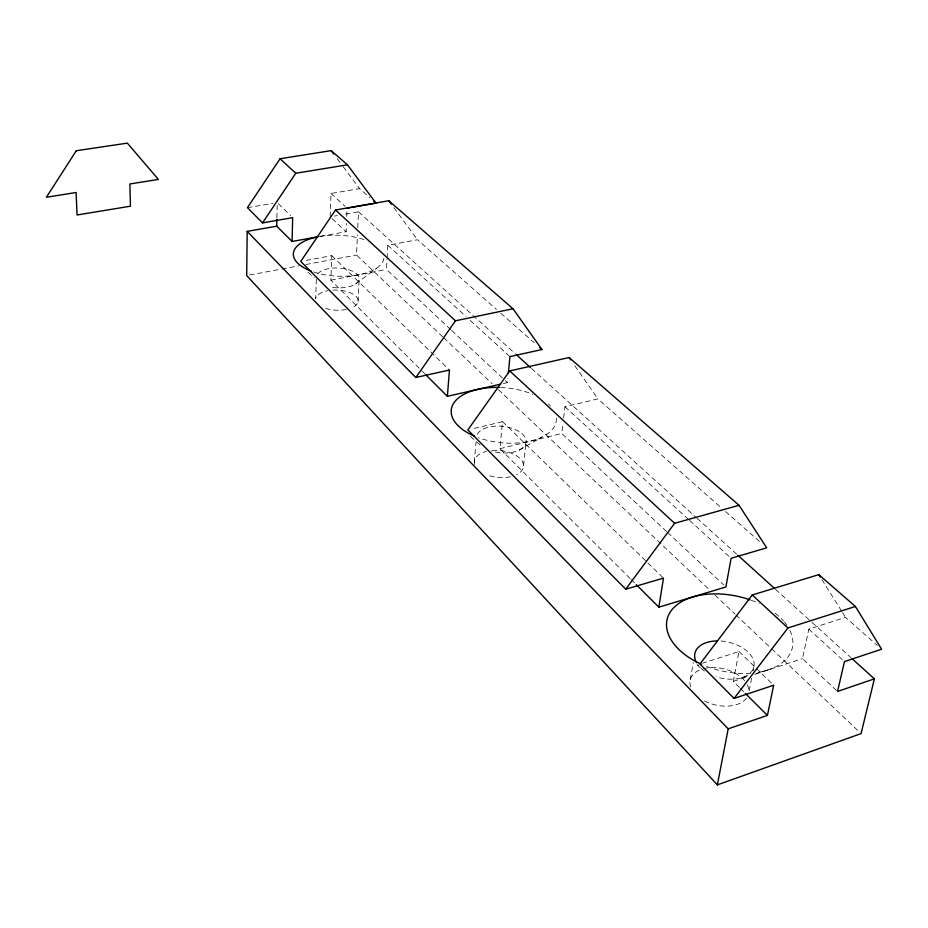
<?xml version="1.0" encoding="UTF-8"?>
<svg xmlns="http://www.w3.org/2000/svg" width="928" height="928" viewBox="0 0 928 928"><rect width="100%" height="100%" fill="white"/><g stroke="black" fill="none" stroke-linecap="round" stroke-linejoin="round"><path stroke-width="0.7" stroke-dasharray="4.64 3.48" d="M276.915 217.86L277.17 205.39M316.332 279.189L315.682 298.63A21.286 10.069 2.4 0 1 327.7 290.754M330.159 216.804L331.029 193.488L359.565 188.651L369.82 197.699M424.896 373.903L330.855 280.14L331.795 255.664L303.584 260.896M320.694 236.304L346.121 231.722L346.469 223.404M346.759 216.479L347.06 209.542M442.702 336.806L356.514 255.061L357.442 234.888M357.767 227.673L358.498 211.828L342.919 214.565M358.115 301.461L359.159 279.247M450.614 329.475L386.466 269.468L387.022 259.504M387.104 258.077L387.811 245.259L417.496 239.749L496.48 309.442M474.289 462.109L476.087 442.006M630.135 578.538L499.914 448.7L502.547 421.66L472.016 428.956M503.347 383.531L507.407 382.603L507.813 378.496M523.543 465.485L526.13 441.09M666.606 531.524L561.8 433.492L562.971 423.644M563.632 418.018L564.955 406.766L597.887 398.901L721.253 507.744M690.304 679.609L693.274 662.72M739.303 687.393L733.282 681.384L739.001 651.526L702.658 663.184M749.151 690.757L751.668 678.055M753.072 670.99L753.907 666.756M836.534 690.478L802.488 658.625L808.833 629.126L845.512 617.364L877.354 645.447M355.61 284.014L376.64 268.192M519.135 450.126L541.917 437.076M733.282 681.384L746.715 676.964M754.789 674.308L802.488 658.625M742.296 677.521L747.759 675.92M755.949 673.508L768.233 669.888M499.914 448.7L561.8 433.492M330.855 280.14L386.466 269.468M249.516 275.036L280.488 269.248M281.903 268.992L298.793 265.837M305.834 264.515L356.514 255.061M334.416 216.05L337.247 215.551M247.451 207.663L272.971 203.336M697.09 664.831L700.257 667.534M470.357 436.415L475.577 440.986M476.621 441.89L479.753 444.64A24.928 13.305 5.8 0 0 481.562 446.229M500.807 313.258L534.354 342.85M725.58 511.56L761.296 543.066M307.945 272.252L314.221 277.82M358.498 211.828L515.411 353.881M531.535 368.474L695.977 517.337M697.044 518.311L736.809 554.318M775.506 589.338L810.968 621.447M812.046 622.421L850.732 657.453M331.029 193.488L345.1 206.329M387.811 245.259L466.018 316.564M470.31 320.473L509.948 356.619M564.955 406.766L688.518 519.425M689.585 520.399L731.125 558.273M808.833 629.126L842.357 659.68M332.154 218.672L346.121 231.722M451.669 330.461L504.252 379.656M505.308 380.631L507.407 382.603M667.661 532.51L723.77 585M443.758 337.804L492.107 383.67M498.417 389.656L709.688 590.046M714.943 595.034L734.918 613.976M735.974 614.962L770.658 647.872M771.713 648.869L858.957 731.612M278.249 203.615L290.615 215.632M331.795 255.664L449.442 370.028M502.547 421.66L646.874 561.962M647.918 562.971L663.485 578.121M739.001 651.526L755.311 667.383M756.332 668.369L771.62 683.24M631.156 579.559L635.262 583.654M740.312 688.39L744.326 692.392M337.177 158.7L342.339 165.613M343.209 166.762L359.565 188.651M393.843 207.628L417.496 239.749M574.861 365.806L597.887 398.901M821.848 579.524L841.696 611.262M842.462 612.48L845.512 617.364M789.902 630.39A64.206 38.164 12.6 0 1 757.724 672.406M750.868 673.206A64.206 38.164 12.6 0 1 703.784 665.318M751.32 600.312A64.206 38.164 12.6 0 1 759.116 603.536M775.1 613.153A64.206 38.164 12.6 0 1 783.534 620.994M784.462 622.096A64.206 38.164 12.6 0 1 786.99 625.426M383.914 258.286A45.356 20.486 2.4 0 1 358.637 274.804A45.356 20.486 2.4 0 1 312.794 271.707M319.278 236.559A45.356 20.486 2.4 0 1 366.34 240.445M556.336 418.157A52.792 27.55 5.7 0 1 531.315 440.835A52.792 27.55 5.7 0 1 478.442 437.691M500.621 387.463A52.792 27.55 5.7 0 1 532.916 394.388M548.494 403.97A52.792 27.55 5.7 0 1 550.408 405.884M317.608 273.922A21.437 9.918 2.4 0 1 344.949 268.818A21.437 9.918 2.4 0 1 357.976 281.903A21.437 9.918 2.4 0 1 330.693 287.065M477.34 434.316A24.928 13.305 5.8 0 1 509.031 427.425A24.928 13.305 5.8 0 1 524.482 446.008A24.928 13.305 5.8 0 1 491.237 451.031M720.986 641.028A30.264 18.363 13 0 1 754.07 665.875A30.264 18.363 13 0 1 716.056 676.779M704.456 671.06A30.264 18.363 13 0 1 697.81 664.657M332.932 290.116A21.286 10.069 2.4 0 1 356.004 296.345A21.286 10.069 2.4 0 1 350.9 308.177M346.248 309.5A21.286 10.069 2.4 0 1 324.835 308.073M492.466 450.428A24.72 13.479 5.9 0 1 520.144 458.606A24.72 13.479 5.9 0 1 516.583 474.66M510.354 476.76A24.72 13.479 5.9 0 1 486.597 474.788M474.637 464.487A24.72 13.479 5.9 0 1 486.597 451.356M746.541 698.065A29.974 18.548 13.3 0 1 702.844 700.083M690.687 687.01A29.974 18.548 13.3 0 1 702.055 669.1M703.296 668.728A29.974 18.548 13.3 0 1 744.616 680.688M747.342 684.864A29.974 18.548 13.3 0 1 748.873 691.151"/><path stroke-width="1.39" d="M317.921 236.802L292.076 241.466L276.741 226.177L247.196 231.374L246.709 275.558L717.367 784.868L861.056 733.607L874.385 678.855L851.811 658.416M276.741 226.177L276.88 219.252M292.076 241.466L292.668 217.639L262.543 222.882L247.451 207.663L280.047 158.746L331.157 150.638L347.466 164.824L375.979 203.128L347.118 208.162M500.644 384.146L447.377 396.314L449.442 370.028L415.837 377.487L300.753 261.429L335.542 210.006L388.774 200.738L513.01 308.769L541.929 349.531L509.948 356.619L508.347 373.033M658.845 607.167L663.485 578.121L625.75 589.187L467.851 429.942L509.716 370.922L569.096 357.535L739.059 505.308L766.702 547.833L731.125 558.273L725.882 586.972L658.845 607.167L636.283 584.675M717.367 784.868L728.202 728.828L247.196 231.374M728.202 728.828L767.421 715.418L773.662 685.224L734.071 698.436L699.967 664.042L752.237 594.987L818.798 574.641L855.396 606.471L881.6 649.194L844.457 661.594L837.566 691.441L874.385 678.855M262.543 222.882L295.754 173.258L347.466 164.824M415.837 377.487L455.451 320.798L513.01 308.769M625.75 589.187L674.621 523.276L739.059 505.308M734.071 698.436L787.93 627.954L855.396 606.471M373.926 201.318L375.979 203.128M539.76 347.617L541.929 349.531M516.49 354.856L530.456 367.5M737.888 555.28L774.428 588.364M280.047 158.746L295.754 173.258M335.542 210.006L455.451 320.798M509.716 370.922L674.621 523.276M752.237 594.987L787.93 627.954M425.917 374.924L447.377 396.314M745.323 693.402L767.421 715.418M331.157 150.638L333.732 154.094M388.774 200.738L391.314 204.183M569.096 357.535L570.743 359.902M818.798 574.641L820.329 577.077M701.255 664.216A64.206 38.164 12.6 0 1 671.443 610.357A64.206 38.164 12.6 0 1 750.056 599.859M311.402 271.208A45.356 20.486 2.4 0 1 317.805 236.837M474.579 436.183A52.792 27.55 5.7 0 1 452.806 404.736A52.792 27.55 5.7 0 1 499.287 387.417M696.557 662.685A30.264 18.363 13 0 1 717.216 640.912M76.293 150.73L46.4 197.235L76.108 192.514L77.07 214.983L130.442 206.202L129.874 183.964L158.41 179.429L127.345 143.132L76.293 150.73"/></g></svg>
